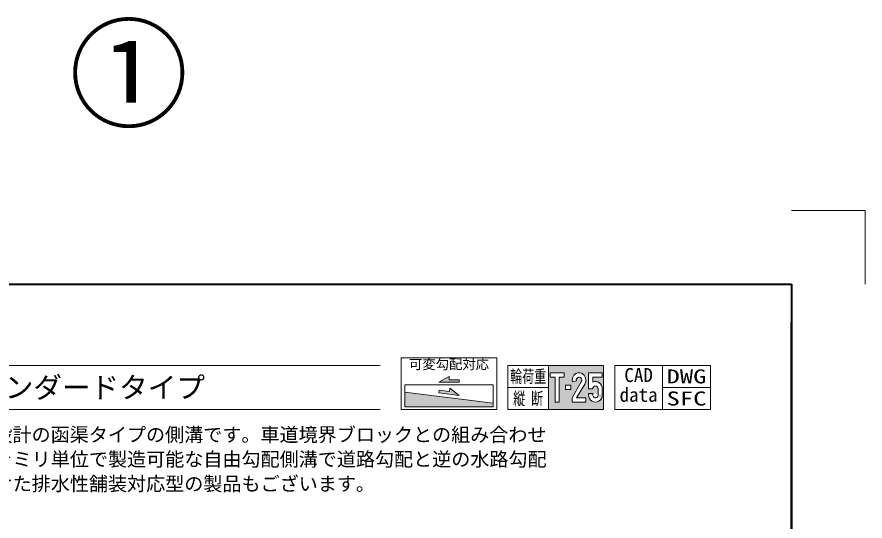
# Model space of a CAD drawing. Units: millimetres at full size; details may follow other scales. Extents: x -256 to 8822, y 144 to 6610.
# Drawn here: x 1640 to 3944, y 5242 to 6610 of the extents above; entities that cross this region are included whole.
import ezdxf
from ezdxf.enums import TextEntityAlignment as Align

# ---------------------------------------------------------------- set-up
doc = ezdxf.new("R2010")
doc.units = ezdxf.units.MM
doc.header["$LTSCALE"] = 10
for name, color, linetype, lineweight in [('0_2', 7, 'Continuous', 13), ('Defpoints_3', 8, 'Continuous', 0), ('図枠', 7, 'Continuous', 5), ('補助線', 8, 'Continuous', 9)]:
    doc.layers.add(name, color=color, linetype=linetype, lineweight=lineweight)
doc.layers.add('文字', color=7, linetype='Continuous')
doc.styles.add('ＭＳ ゴシック', font='')
doc.styles.get('ＭＳ ゴシック').set_extended_font_data('MS Gothic')

msp = doc.modelspace()

# ---------------------------------------------------------------- hatches: boundary and pattern name
at = {"layer": '0_2'}
h = msp.add_hatch(color=256, dxfattribs=at)
h.paths.add_polyline_path([(3083.64, 5664.4), (3083.64, 5544.4), (3233.64, 5544.4), (3233.64, 5664.4)])
h.paths.add_polyline_path([(3125.93, 5644.4), (3125.93, 5632.4), (3112.93, 5632.4), (3112.93, 5564.4), (3101.79, 5564.4), (3101.79, 5632.4), (3088.79, 5632.4), (3088.79, 5644.4)], flags=16)
edge = h.paths.add_edge_path(flags=16)
edge.add_ellipse((3166.79, 5624.4), major_axis=(0, 20), ratio=0.9285714, start_angle=-125.45638, end_angle=106.09606, ccw=False)
edge.add_line((3182.28, 5613.36), (3159.58, 5576.4))
edge.add_line((3159.58, 5576.4), (3185.36, 5576.4))
edge.add_line((3185.36, 5576.4), (3185.36, 5564.4))
edge.add_line((3185.36, 5564.4), (3148.22, 5564.4))
edge.add_line((3148.22, 5564.4), (3148.22, 5576.4))
edge.add_line((3148.22, 5576.4), (3172.98, 5619.98))
edge.add_ellipse((3166.79, 5624.4), major_axis=(0, 8), ratio=0.9285714, start_angle=-125.45638, end_angle=106.09606)
edge.add_line((3159.61, 5622.33), (3148.85, 5619.22))
h.paths.add_polyline_path([(3144.5, 5610.4), (3144.5, 5598.4), (3129.64, 5598.4), (3129.64, 5610.4)], flags=16)
edge = h.paths.add_edge_path(flags=16)
edge.add_line((3192.79, 5644.4), (3229.93, 5644.4))
edge.add_line((3229.93, 5644.4), (3229.93, 5632.4))
edge.add_line((3229.93, 5632.4), (3203.93, 5632.4))
edge.add_line((3203.93, 5632.4), (3203.93, 5618.73))
edge.add_ellipse((3211.36, 5600.4), major_axis=(0, 20), ratio=0.9285714, start_angle=-90, end_angle=22.06083, ccw=False)
edge.add_line((3229.93, 5600.4), (3229.93, 5575.42))
edge.add_ellipse((3211.36, 5584.4), major_axis=(0, 20), ratio=0.9285714, start_angle=90, end_angle=-90, ccw=False)
edge.add_line((3191.58, 5588.4), (3203.93, 5588.4))
edge.add_line((3203.93, 5588.4), (3203.93, 5584.4))
edge.add_ellipse((3211.36, 5584.4), major_axis=(0, 8), ratio=0.9285714, start_angle=90, end_angle=-90)
edge.add_line((3218.79, 5584.4), (3218.79, 5600.4))
edge.add_ellipse((3211.36, 5600.4), major_axis=(0, 8), ratio=0.9285714, start_angle=-90, end_angle=90)
edge.add_line((3203.93, 5600.4), (3192.79, 5600.4))
edge.add_line((3192.79, 5600.4), (3192.79, 5644.4))
for points in [[(2841.5, 5618.32), (2841.5, 5625.29), (2813.64, 5625.29), (2813.64, 5634.41), (2785.79, 5618.32)], [(2814.51, 5593.27), (2786.87, 5596.73), (2786, 5589.82), (2841.29, 5582.91), (2815.64, 5602.32)], [(2933.64, 5551.36), (2933.64, 5561.36), (2693.64, 5591.36), (2693.64, 5551.36)]]:
    msp.add_hatch(color=256, dxfattribs=at).paths.add_polyline_path(points)

# ---------------------------------------------------------------- linework, layer by layer
for p, q in [((2683.64, 5684.4), (2943.64, 5684.4)), ((2683.64, 5684.4), (2683.64, 5544.4)), ((2943.64, 5684.4), (2943.64, 5544.4)), ((2973.64, 5664.4), (3233.64, 5664.4)), ((2973.64, 5664.4), (2973.64, 5544.4)), ((3083.64, 5664.4), (3083.64, 5544.4)), ((3088.79, 5644.4), (3125.93, 5644.4)), ((3088.79, 5644.4), (3088.79, 5632.4)), ((3125.93, 5644.4), (3125.93, 5632.4)), ((3192.79, 5644.4), (3229.93, 5644.4)), ((3192.79, 5600.4), (3192.79, 5644.4)), ((3229.93, 5632.4), (3229.93, 5644.4)), ((3233.64, 5664.4), (3233.64, 5544.4)), ((3263.64, 5664.4), (3523.64, 5664.4)), ((3263.64, 5664.4), (3263.64, 5544.4)), ((3393.64, 5664.4), (3393.64, 5544.4)), ((3523.64, 5664.4), (3523.64, 5544.4)), ((2785.79, 5618.32), (2813.64, 5634.41)), ((2813.64, 5625.29), (2813.64, 5634.41)), ((2841.5, 5625.29), (2813.64, 5625.29)), ((2841.5, 5625.29), (2841.5, 5618.32)), ((3088.79, 5632.4), (3101.79, 5632.4)), ((3101.79, 5632.4), (3101.79, 5564.4)), ((3112.93, 5632.4), (3112.93, 5564.4)), ((3112.93, 5632.4), (3125.93, 5632.4)), ((3159.61, 5622.33), (3148.85, 5619.22)), ((3203.93, 5632.4), (3229.93, 5632.4)), ((3203.93, 5618.73), (3203.93, 5632.4)), ((2693.64, 5611.36), (2933.64, 5611.36)), ((2693.64, 5611.36), (2693.64, 5551.36)), ((2841.5, 5618.32), (2785.79, 5618.32)), ((2814.51, 5593.27), (2815.64, 5602.32)), ((2841.29, 5582.91), (2815.64, 5602.32)), ((2933.64, 5611.36), (2933.64, 5551.36)), ((2973.64, 5604.4), (3083.64, 5604.4)), ((3129.64, 5610.4), (3144.5, 5610.4)), ((3129.64, 5598.4), (3129.64, 5610.4)), ((3144.5, 5598.4), (3129.64, 5598.4)), ((3144.5, 5610.4), (3144.5, 5598.4)), ((3172.98, 5619.98), (3148.22, 5576.4)), ((3159.58, 5576.4), (3182.28, 5613.36)), ((3192.79, 5600.4), (3203.93, 5600.4)), ((3218.79, 5600.4), (3218.79, 5584.4)), ((3229.93, 5600.4), (3229.93, 5584.4)), ((3393.64, 5604.4), (3523.64, 5604.4)), ((2693.64, 5591.36), (2933.64, 5561.36)), ((2786.87, 5596.73), (2786, 5589.82)), ((2786, 5589.82), (2841.29, 5582.91)), ((2786.87, 5596.73), (2814.51, 5593.27)), ((3148.22, 5576.4), (3148.22, 5564.4)), ((3159.58, 5576.4), (3185.36, 5576.4)), ((3185.36, 5576.4), (3185.36, 5564.4)), ((3192.79, 5588.4), (3203.93, 5588.4)), ((3192.79, 5584.4), (3192.79, 5588.4)), ((3203.93, 5584.4), (3203.93, 5588.4)), ((3101.79, 5564.4), (3112.93, 5564.4)), ((3148.22, 5564.4), (3185.36, 5564.4)), ((2683.64, 5544.4), (2943.64, 5544.4)), ((2693.64, 5551.36), (2933.64, 5551.36)), ((2973.64, 5544.4), (3233.64, 5544.4)), ((3263.64, 5544.4), (3523.64, 5544.4))]:
    msp.add_line(p, q, dxfattribs=at)
for centre, major_axis, start_param, end_param in [((3166.79, 5624.4), (0, 20), 4.1281266, 8.115781), ((3166.79, 5624.4), (0, 8), 4.1281266, 8.115781), ((3211.36, 5600.4), (0, 20), 4.712389, 6.6947022), ((3211.36, 5600.4), (0, 8), 4.712389, 7.8539816), ((3211.36, 5584.4), (0, 20), 1.5707963, 4.712389), ((3211.36, 5584.4), (0, 8), 1.5707963, 4.712389)]:
    msp.add_ellipse(centre, major_axis=major_axis, ratio=0.928571, start_param=start_param, end_param=end_param, dxfattribs=at)
at = {"layer": 'Defpoints_3', "color": 7, "lineweight": 13}
for p, q in [((3743.64, 6084.4), (3943.64, 6084.4)), ((3943.64, 6084.4), (3943.64, 5884.4))]:
    msp.add_line(p, q, dxfattribs=at)
at = {"layer": '図枠', "lineweight": 40}
for p, q in [((143.64, 5884.4), (3743.64, 5884.4)), ((3743.64, 5884.4), (3743.64, 344.4))]:
    msp.add_line(p, q, dxfattribs=at)
at = {"layer": '図枠', "lineweight": 13}
for p, q in [((363.64, 5664.4), (2626.42, 5664.4)), ((363.64, 5544.4), (2626.42, 5544.4))]:
    msp.add_line(p, q, dxfattribs=at)
at = {"layer": '補助線', "lineweight": 40}
msp.add_line((3743.64, 641.4), (3743.64, 5781.4), dxfattribs=at)

# ---------------------------------------------------------------- texts
at = {"layer": '0_2', "style": 'ＭＳ ゴシック'}
msp.add_text('可変勾配対応', height=26.58, dxfattribs=at).set_placement((2813.64, 5680.66), align=Align.TOP_CENTER)
for s, height, width, p in [('輪荷重', 34.18, 0.7, (3028.64, 5634.4)), ('DWG', 37.98, 1.4, (3458.64, 5634.4)), ('縦 断', 34.18, 0.7, (3028.64, 5574.4)), ('SFC', 37.98, 1.4, (3458.64, 5574.4))]:
    msp.add_text(s, height=height, dxfattribs=dict(at, width=width)).set_placement(p, align=Align.MIDDLE_CENTER)
for s, p in [('CAD', (3289.79, 5657.1)), ('data', (3276.84, 5603.5))]:
    msp.add_text(s, height=37.98, dxfattribs=at).set_placement(p, align=Align.TOP_LEFT)
at = {"layer": '図枠', "style": 'ＭＳ ゴシック'}
msp.add_text('\u3000ＳＫ側溝ロードレインⅠ型\u3000スタンダードタイプ', height=56.96, dxfattribs=at).set_placement((363.64, 5604.4), align=Align.MIDDLE_LEFT)
at = {"layer": '文字', "style": 'ＭＳ ゴシック'}
for s, p in [('全面開口型排水で抜群の排水能力をもつT-25縦断設計の函渠タイプの側溝です。車道境界ブロックとの組み合わせ', (436.68, 5495.19)), ('により、Ｌ形街渠を形成します。設計の水路勾配をミリ単位で製造可能な自由勾配側溝で道路勾配と逆の水路勾配', (436.68, 5428.53)), ('とすることも可能です。側溝の側面に排水孔を設けた排水性舗装対応型の製品もございます。', (436.68, 5361.86))]:
    msp.add_text(s, height=37.98, dxfattribs=at).set_placement(p, align=Align.TOP_LEFT)
at = {"layer": '補助線', "color": 1, "style": 'ＭＳ ゴシック'}
msp.add_text('①', height=237.4, dxfattribs=at).set_placement((1943.64, 6264.89), align=Align.BOTTOM_CENTER)

doc.saveas('drawing.dxf')
